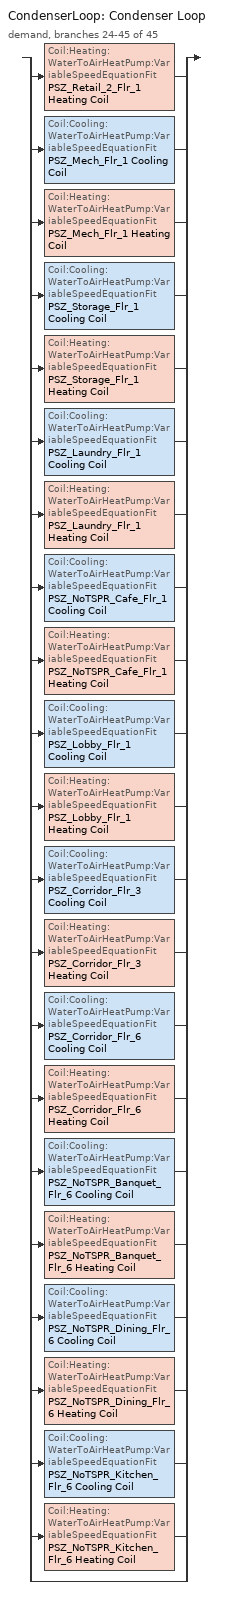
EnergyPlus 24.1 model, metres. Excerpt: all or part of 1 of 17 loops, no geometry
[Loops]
CondenserLoop 'Condenser Loop'
 demand, branches 24-45 of 45: split
  | Coil:Heating:WaterToAirHeatPump:VariableSpeedEquationFit 'PSZ_Retail_2_Flr_1 Heating Coil'
  | Coil:Cooling:WaterToAirHeatPump:VariableSpeedEquationFit 'PSZ_Mech_Flr_1 Cooling Coil'
  | Coil:Heating:WaterToAirHeatPump:VariableSpeedEquationFit 'PSZ_Mech_Flr_1 Heating Coil'
  | Coil:Cooling:WaterToAirHeatPump:VariableSpeedEquationFit 'PSZ_Storage_Flr_1 Cooling Coil'
  | Coil:Heating:WaterToAirHeatPump:VariableSpeedEquationFit 'PSZ_Storage_Flr_1 Heating Coil'
  | Coil:Cooling:WaterToAirHeatPump:VariableSpeedEquationFit 'PSZ_Laundry_Flr_1 Cooling Coil'
  | Coil:Heating:WaterToAirHeatPump:VariableSpeedEquationFit 'PSZ_Laundry_Flr_1 Heating Coil'
  | Coil:Cooling:WaterToAirHeatPump:VariableSpeedEquationFit 'PSZ_NoTSPR_Cafe_Flr_1 Cooling Coil'
  | Coil:Heating:WaterToAirHeatPump:VariableSpeedEquationFit 'PSZ_NoTSPR_Cafe_Flr_1 Heating Coil'
  | Coil:Cooling:WaterToAirHeatPump:VariableSpeedEquationFit 'PSZ_Lobby_Flr_1 Cooling Coil'
  | Coil:Heating:WaterToAirHeatPump:VariableSpeedEquationFit 'PSZ_Lobby_Flr_1 Heating Coil'
  | Coil:Cooling:WaterToAirHeatPump:VariableSpeedEquationFit 'PSZ_Corridor_Flr_3 Cooling Coil'
  | Coil:Heating:WaterToAirHeatPump:VariableSpeedEquationFit 'PSZ_Corridor_Flr_3 Heating Coil'
  | Coil:Cooling:WaterToAirHeatPump:VariableSpeedEquationFit 'PSZ_Corridor_Flr_6 Cooling Coil'
  | Coil:Heating:WaterToAirHeatPump:VariableSpeedEquationFit 'PSZ_Corridor_Flr_6 Heating Coil'
  | Coil:Cooling:WaterToAirHeatPump:VariableSpeedEquationFit 'PSZ_NoTSPR_Banquet_Flr_6 Cooling Coil'
  | Coil:Heating:WaterToAirHeatPump:VariableSpeedEquationFit 'PSZ_NoTSPR_Banquet_Flr_6 Heating Coil'
  | Coil:Cooling:WaterToAirHeatPump:VariableSpeedEquationFit 'PSZ_NoTSPR_Dining_Flr_6 Cooling Coil'
  | Coil:Heating:WaterToAirHeatPump:VariableSpeedEquationFit 'PSZ_NoTSPR_Dining_Flr_6 Heating Coil'
  | Coil:Cooling:WaterToAirHeatPump:VariableSpeedEquationFit 'PSZ_NoTSPR_Kitchen_Flr_6 Cooling Coil'
  | Coil:Heating:WaterToAirHeatPump:VariableSpeedEquationFit 'PSZ_NoTSPR_Kitchen_Flr_6 Heating Coil'
  | bypass
[Coil:Cooling:WaterToAirHeatPump:VariableSpeedEquationFit]
PSZ_Corridor_Flr_3 Cooling Coil: PSZ_Corridor_Flr_3 CCoil Water Inlet, PSZ_Corridor_Flr_3 CCoil Water Outlet, PSZ_Corridor_Flr_3 Mixed Air Outlet, PSZ_Corridor_Flr_3 Cooling Coil Outlet, 2, 2, 38169.3, 1.57463, 0.00174655, , , 2.5, 60, 60, 0, VarSpdWshp_PLF_fPLR, 19084.7, 0.75, 4.29, 1.03926, 0.000873276, VarSpdWshpCCAP_fT, VarSpdWshp_QuadFlat, VarSpdWshp_QuadFlat, VarSpdWshpCEIR_fT, VarSpdWshp_QuadFlat, VarSpdWshp_QuadFlat, 0, VarSpdWshp_WasteHt_fT, 38169.3, 0.75, 4.29, 1.57463, 0.00174655, VarSpdWshpCCAP_fT, VarSpdWshp_QuadFlat, VarSpdWshp_QuadFlat, VarSpdWshpCEIR_fT, VarSpdWshp_QuadFlat, VarSpdWshp_QuadFlat, 0, VarSpdWshp_WasteHt_fT
PSZ_Corridor_Flr_6 Cooling Coil: PSZ_Corridor_Flr_6 CCoil Water Inlet, PSZ_Corridor_Flr_6 CCoil Water Outlet, PSZ_Corridor_Flr_6 Mixed Air Outlet, PSZ_Corridor_Flr_6 Cooling Coil Outlet, 2, 2, 17331.8, 0.851438, 0.000793067, , , 2.5, 60, 60, 0, VarSpdWshp_PLF_fPLR, 8665.89, 0.75, 4.29, 0.561949, 0.000396534, VarSpdWshpCCAP_fT, VarSpdWshp_QuadFlat, VarSpdWshp_QuadFlat, VarSpdWshpCEIR_fT, VarSpdWshp_QuadFlat, VarSpdWshp_QuadFlat, 0, VarSpdWshp_WasteHt_fT, 17331.8, 0.75, 4.29, 0.851438, 0.000793067, VarSpdWshpCCAP_fT, VarSpdWshp_QuadFlat, VarSpdWshp_QuadFlat, VarSpdWshpCEIR_fT, VarSpdWshp_QuadFlat, VarSpdWshp_QuadFlat, 0, VarSpdWshp_WasteHt_fT
PSZ_Laundry_Flr_1 Cooling Coil: PSZ_Laundry_Flr_1 CCoil Water Inlet, PSZ_Laundry_Flr_1 CCoil Water Outlet, PSZ_Laundry_Flr_1 Mixed Air Outlet, PSZ_Laundry_Flr_1 Cooling Coil Outlet, 2, 2, 61060.6, 3.83621, 0.00279401, , , 2.5, 60, 60, 0, VarSpdWshp_PLF_fPLR, 30530.3, 0.75, 4.29, 2.5319, 0.001397, VarSpdWshpCCAP_fT, VarSpdWshp_QuadFlat, VarSpdWshp_QuadFlat, VarSpdWshpCEIR_fT, VarSpdWshp_QuadFlat, VarSpdWshp_QuadFlat, 0, VarSpdWshp_WasteHt_fT, 61060.6, 0.75, 4.29, 3.83621, 0.00279401, VarSpdWshpCCAP_fT, VarSpdWshp_QuadFlat, VarSpdWshp_QuadFlat, VarSpdWshpCEIR_fT, VarSpdWshp_QuadFlat, VarSpdWshp_QuadFlat, 0, VarSpdWshp_WasteHt_fT
PSZ_Lobby_Flr_1 Cooling Coil: PSZ_Lobby_Flr_1 CCoil Water Inlet, PSZ_Lobby_Flr_1 CCoil Water Outlet, PSZ_Lobby_Flr_1 Mixed Air Outlet, PSZ_Lobby_Flr_1 Cooling Coil Outlet, 2, 2, 139357, 5.427, 0.0063767, , , 2.5, 60, 60, 0, VarSpdWshp_PLF_fPLR, 69678.6, 0.75, 4.29, 3.58182, 0.00318835, VarSpdWshpCCAP_fT, VarSpdWshp_QuadFlat, VarSpdWshp_QuadFlat, VarSpdWshpCEIR_fT, VarSpdWshp_QuadFlat, VarSpdWshp_QuadFlat, 0, VarSpdWshp_WasteHt_fT, 139357, 0.75, 4.29, 5.427, 0.0063767, VarSpdWshpCCAP_fT, VarSpdWshp_QuadFlat, VarSpdWshp_QuadFlat, VarSpdWshpCEIR_fT, VarSpdWshp_QuadFlat, VarSpdWshp_QuadFlat, 0, VarSpdWshp_WasteHt_fT
PSZ_Mech_Flr_1 Cooling Coil: PSZ_Mech_Flr_1 CCoil Water Inlet, PSZ_Mech_Flr_1 CCoil Water Outlet, PSZ_Mech_Flr_1 Mixed Air Outlet, PSZ_Mech_Flr_1 Cooling Coil Outlet, 2, 2, 3997, 0.235823, 0.000182894, , , 2.5, 60, 60, 0, VarSpdWshp_PLF_fPLR, 1998.5, 0.75, 4.29, 0.155643, 9.14472e-05, VarSpdWshpCCAP_fT, VarSpdWshp_QuadFlat, VarSpdWshp_QuadFlat, VarSpdWshpCEIR_fT, VarSpdWshp_QuadFlat, VarSpdWshp_QuadFlat, 0, VarSpdWshp_WasteHt_fT, 3997, 0.75, 4.29, 0.235823, 0.000182894, VarSpdWshpCCAP_fT, VarSpdWshp_QuadFlat, VarSpdWshp_QuadFlat, VarSpdWshpCEIR_fT, VarSpdWshp_QuadFlat, VarSpdWshp_QuadFlat, 0, VarSpdWshp_WasteHt_fT
PSZ_NoTSPR_Banquet_Flr_6 Cooling Coil: PSZ_NoTSPR_Banquet_Flr_6 CCoil Water Inlet, PSZ_NoTSPR_Banquet_Flr_6 CCoil Water Outlet, PSZ_NoTSPR_Banquet_Flr_6 Mixed Air Outlet, PSZ_NoTSPR_Banquet_Flr_6 Cooling Coil Outlet, 2, 2, 62655.5, 2.15599, 0.00286699, , , 2.5, 60, 60, 0, VarSpdWshp_PLF_fPLR, 31327.7, 0.75, 4.29, 1.42295, 0.0014335, VarSpdWshpCCAP_fT, VarSpdWshp_QuadFlat, VarSpdWshp_QuadFlat, VarSpdWshpCEIR_fT, VarSpdWshp_QuadFlat, VarSpdWshp_QuadFlat, 0, VarSpdWshp_WasteHt_fT, 62655.5, 0.75, 4.29, 2.15599, 0.00286699, VarSpdWshpCCAP_fT, VarSpdWshp_QuadFlat, VarSpdWshp_QuadFlat, VarSpdWshpCEIR_fT, VarSpdWshp_QuadFlat, VarSpdWshp_QuadFlat, 0, VarSpdWshp_WasteHt_fT
PSZ_NoTSPR_Cafe_Flr_1 Cooling Coil: PSZ_NoTSPR_Cafe_Flr_1 CCoil Water Inlet, PSZ_NoTSPR_Cafe_Flr_1 CCoil Water Outlet, PSZ_NoTSPR_Cafe_Flr_1 Mixed Air Outlet, PSZ_NoTSPR_Cafe_Flr_1 Cooling Coil Outlet, 2, 2, 46588.6, 1.78126, 0.0021318, , , 2.5, 60, 60, 0, VarSpdWshp_PLF_fPLR, 23294.3, 0.75, 4.29, 1.17563, 0.0010659, VarSpdWshpCCAP_fT, VarSpdWshp_QuadFlat, VarSpdWshp_QuadFlat, VarSpdWshpCEIR_fT, VarSpdWshp_QuadFlat, VarSpdWshp_QuadFlat, 0, VarSpdWshp_WasteHt_fT, 46588.6, 0.75, 4.29, 1.78126, 0.0021318, VarSpdWshpCCAP_fT, VarSpdWshp_QuadFlat, VarSpdWshp_QuadFlat, VarSpdWshpCEIR_fT, VarSpdWshp_QuadFlat, VarSpdWshp_QuadFlat, 0, VarSpdWshp_WasteHt_fT
PSZ_NoTSPR_Dining_Flr_6 Cooling Coil: PSZ_NoTSPR_Dining_Flr_6 CCoil Water Inlet, PSZ_NoTSPR_Dining_Flr_6 CCoil Water Outlet, PSZ_NoTSPR_Dining_Flr_6 Mixed Air Outlet, PSZ_NoTSPR_Dining_Flr_6 Cooling Coil Outlet, 2, 2, 64766.1, 2.26232, 0.00296357, , , 2.5, 60, 60, 0, VarSpdWshp_PLF_fPLR, 32383.1, 0.75, 4.29, 1.49313, 0.00148178, VarSpdWshpCCAP_fT, VarSpdWshp_QuadFlat, VarSpdWshp_QuadFlat, VarSpdWshpCEIR_fT, VarSpdWshp_QuadFlat, VarSpdWshp_QuadFlat, 0, VarSpdWshp_WasteHt_fT, 64766.1, 0.75, 4.29, 2.26232, 0.00296357, VarSpdWshpCCAP_fT, VarSpdWshp_QuadFlat, VarSpdWshp_QuadFlat, VarSpdWshpCEIR_fT, VarSpdWshp_QuadFlat, VarSpdWshp_QuadFlat, 0, VarSpdWshp_WasteHt_fT
PSZ_NoTSPR_Kitchen_Flr_6 Cooling Coil: PSZ_NoTSPR_Kitchen_Flr_6 CCoil Water Inlet, PSZ_NoTSPR_Kitchen_Flr_6 CCoil Water Outlet, PSZ_NoTSPR_Kitchen_Flr_6 Mixed Air Outlet, PSZ_NoTSPR_Kitchen_Flr_6 Cooling Coil Outlet, 2, 2, 51390.3, 2.24464, 0.00235152, , , 2.5, 60, 60, 0, VarSpdWshp_PLF_fPLR, 25695.2, 0.75, 4.29, 1.48146, 0.00117576, VarSpdWshpCCAP_fT, VarSpdWshp_QuadFlat, VarSpdWshp_QuadFlat, VarSpdWshpCEIR_fT, VarSpdWshp_QuadFlat, VarSpdWshp_QuadFlat, 0, VarSpdWshp_WasteHt_fT, 51390.3, 0.75, 4.29, 2.24464, 0.00235152, VarSpdWshpCCAP_fT, VarSpdWshp_QuadFlat, VarSpdWshp_QuadFlat, VarSpdWshpCEIR_fT, VarSpdWshp_QuadFlat, VarSpdWshp_QuadFlat, 0, VarSpdWshp_WasteHt_fT
PSZ_Storage_Flr_1 Cooling Coil: PSZ_Storage_Flr_1 CCoil Water Inlet, PSZ_Storage_Flr_1 CCoil Water Outlet, PSZ_Storage_Flr_1 Mixed Air Outlet, PSZ_Storage_Flr_1 Cooling Coil Outlet, 2, 2, 3030.9, 0.112495, 0.000138688, , , 2.5, 60, 60, 0, VarSpdWshp_PLF_fPLR, 1515.45, 0.75, 4.29, 0.0742464, 6.9344e-05, VarSpdWshpCCAP_fT, VarSpdWshp_QuadFlat, VarSpdWshp_QuadFlat, VarSpdWshpCEIR_fT, VarSpdWshp_QuadFlat, VarSpdWshp_QuadFlat, 0, VarSpdWshp_WasteHt_fT, 3030.9, 0.75, 4.29, 0.112495, 0.000138688, VarSpdWshpCCAP_fT, VarSpdWshp_QuadFlat, VarSpdWshp_QuadFlat, VarSpdWshpCEIR_fT, VarSpdWshp_QuadFlat, VarSpdWshp_QuadFlat, 0, VarSpdWshp_WasteHt_fT
[Coil:Heating:WaterToAirHeatPump:VariableSpeedEquationFit]
PSZ_Corridor_Flr_3 Heating Coil: PSZ_Corridor_Flr_3 HCoil Water Inlet, PSZ_Corridor_Flr_3 HCoil Water Outlet, PSZ_Corridor_Flr_3 Cooling Coil Outlet, PSZ_Corridor_Flr_3 Heating Coil Outlet, 2, 2, 38169.3, 1.57463, 0.00174655, VarSpdWshp_PLF_fPLR, 19084.7, 5.09, 1.03926, 0.000873276, VarSpdWshpHCAP_fT, VarSpdWshp_QuadFlat, VarSpdWshp_QuadFlat, VarSpdWshpHEIR_fT, VarSpdWshp_QuadFlat, VarSpdWshp_QuadFlat, 0, VarSpdWshp_WasteHt_fT, 38169.3, 5.09, 38169.3, 7.20521e-08, VarSpdWshpHCAP_fT, VarSpdWshp_QuadFlat, VarSpdWshp_QuadFlat, VarSpdWshpHEIR_fT, VarSpdWshp_QuadFlat, VarSpdWshp_QuadFlat, 0, VarSpdWshp_WasteHt_fT
PSZ_Corridor_Flr_6 Heating Coil: PSZ_Corridor_Flr_6 HCoil Water Inlet, PSZ_Corridor_Flr_6 HCoil Water Outlet, PSZ_Corridor_Flr_6 Cooling Coil Outlet, PSZ_Corridor_Flr_6 Heating Coil Outlet, 2, 2, 17331.8, 0.851438, 0.000793067, VarSpdWshp_PLF_fPLR, 8665.89, 5.09, 0.561949, 0.000396534, VarSpdWshpHCAP_fT, VarSpdWshp_QuadFlat, VarSpdWshp_QuadFlat, VarSpdWshpHEIR_fT, VarSpdWshp_QuadFlat, VarSpdWshp_QuadFlat, 0, VarSpdWshp_WasteHt_fT, 17331.8, 5.09, 17331.8, 3.89601e-08, VarSpdWshpHCAP_fT, VarSpdWshp_QuadFlat, VarSpdWshp_QuadFlat, VarSpdWshpHEIR_fT, VarSpdWshp_QuadFlat, VarSpdWshp_QuadFlat, 0, VarSpdWshp_WasteHt_fT
PSZ_Laundry_Flr_1 Heating Coil: PSZ_Laundry_Flr_1 HCoil Water Inlet, PSZ_Laundry_Flr_1 HCoil Water Outlet, PSZ_Laundry_Flr_1 Cooling Coil Outlet, PSZ_Laundry_Flr_1 Heating Coil Outlet, 2, 2, 61060.6, 3.83621, 0.00279401, VarSpdWshp_PLF_fPLR, 30530.3, 5.09, 2.5319, 0.001397, VarSpdWshpHCAP_fT, VarSpdWshp_QuadFlat, VarSpdWshp_QuadFlat, VarSpdWshpHEIR_fT, VarSpdWshp_QuadFlat, VarSpdWshp_QuadFlat, 0, VarSpdWshp_WasteHt_fT, 61060.6, 5.09, 61060.6, 1.75538e-07, VarSpdWshpHCAP_fT, VarSpdWshp_QuadFlat, VarSpdWshp_QuadFlat, VarSpdWshpHEIR_fT, VarSpdWshp_QuadFlat, VarSpdWshp_QuadFlat, 0, VarSpdWshp_WasteHt_fT
PSZ_Lobby_Flr_1 Heating Coil: PSZ_Lobby_Flr_1 HCoil Water Inlet, PSZ_Lobby_Flr_1 HCoil Water Outlet, PSZ_Lobby_Flr_1 Cooling Coil Outlet, PSZ_Lobby_Flr_1 Heating Coil Outlet, 2, 2, 139357, 5.427, 0.0063767, VarSpdWshp_PLF_fPLR, 69678.6, 5.09, 3.58182, 0.00318835, VarSpdWshpHCAP_fT, VarSpdWshp_QuadFlat, VarSpdWshp_QuadFlat, VarSpdWshpHEIR_fT, VarSpdWshp_QuadFlat, VarSpdWshp_QuadFlat, 0, VarSpdWshp_WasteHt_fT, 139357, 5.09, 139357, 2.48329e-07, VarSpdWshpHCAP_fT, VarSpdWshp_QuadFlat, VarSpdWshp_QuadFlat, VarSpdWshpHEIR_fT, VarSpdWshp_QuadFlat, VarSpdWshp_QuadFlat, 0, VarSpdWshp_WasteHt_fT
PSZ_Mech_Flr_1 Heating Coil: PSZ_Mech_Flr_1 HCoil Water Inlet, PSZ_Mech_Flr_1 HCoil Water Outlet, PSZ_Mech_Flr_1 Cooling Coil Outlet, PSZ_Mech_Flr_1 Heating Coil Outlet, 2, 2, 3997, 0.235823, 0.000182894, VarSpdWshp_PLF_fPLR, 1998.5, 5.09, 0.155643, 9.14472e-05, VarSpdWshpHCAP_fT, VarSpdWshp_QuadFlat, VarSpdWshp_QuadFlat, VarSpdWshpHEIR_fT, VarSpdWshp_QuadFlat, VarSpdWshp_QuadFlat, 0, VarSpdWshp_WasteHt_fT, 3997, 5.09, 3997, 1.07908e-08, VarSpdWshpHCAP_fT, VarSpdWshp_QuadFlat, VarSpdWshp_QuadFlat, VarSpdWshpHEIR_fT, VarSpdWshp_QuadFlat, VarSpdWshp_QuadFlat, 0, VarSpdWshp_WasteHt_fT
PSZ_NoTSPR_Banquet_Flr_6 Heating Coil: PSZ_NoTSPR_Banquet_Flr_6 HCoil Water Inlet, PSZ_NoTSPR_Banquet_Flr_6 HCoil Water Outlet, PSZ_NoTSPR_Banquet_Flr_6 Cooling Coil Outlet, PSZ_NoTSPR_Banquet_Flr_6 Heating Coil Outlet, 2, 2, 62655.5, 2.15599, 0.00286699, VarSpdWshp_PLF_fPLR, 31327.7, 5.09, 1.42295, 0.0014335, VarSpdWshpHCAP_fT, VarSpdWshp_QuadFlat, VarSpdWshp_QuadFlat, VarSpdWshpHEIR_fT, VarSpdWshp_QuadFlat, VarSpdWshp_QuadFlat, 0, VarSpdWshp_WasteHt_fT, 62655.5, 5.09, 62655.5, 9.86537e-08, VarSpdWshpHCAP_fT, VarSpdWshp_QuadFlat, VarSpdWshp_QuadFlat, VarSpdWshpHEIR_fT, VarSpdWshp_QuadFlat, VarSpdWshp_QuadFlat, 0, VarSpdWshp_WasteHt_fT
PSZ_NoTSPR_Cafe_Flr_1 Heating Coil: PSZ_NoTSPR_Cafe_Flr_1 HCoil Water Inlet, PSZ_NoTSPR_Cafe_Flr_1 HCoil Water Outlet, PSZ_NoTSPR_Cafe_Flr_1 Cooling Coil Outlet, PSZ_NoTSPR_Cafe_Flr_1 Heating Coil Outlet, 2, 2, 46588.7, 1.78126, 0.00213181, VarSpdWshp_PLF_fPLR, 23294.3, 5.09, 1.17563, 0.0010659, VarSpdWshpHCAP_fT, VarSpdWshp_QuadFlat, VarSpdWshp_QuadFlat, VarSpdWshpHEIR_fT, VarSpdWshp_QuadFlat, VarSpdWshp_QuadFlat, 0, VarSpdWshp_WasteHt_fT, 46588.7, 5.09, 46588.7, 8.15071e-08, VarSpdWshpHCAP_fT, VarSpdWshp_QuadFlat, VarSpdWshp_QuadFlat, VarSpdWshpHEIR_fT, VarSpdWshp_QuadFlat, VarSpdWshp_QuadFlat, 0, VarSpdWshp_WasteHt_fT
PSZ_NoTSPR_Dining_Flr_6 Heating Coil: PSZ_NoTSPR_Dining_Flr_6 HCoil Water Inlet, PSZ_NoTSPR_Dining_Flr_6 HCoil Water Outlet, PSZ_NoTSPR_Dining_Flr_6 Cooling Coil Outlet, PSZ_NoTSPR_Dining_Flr_6 Heating Coil Outlet, 2, 2, 64766.1, 2.26232, 0.00296357, VarSpdWshp_PLF_fPLR, 32383.1, 5.09, 1.49313, 0.00148178, VarSpdWshpHCAP_fT, VarSpdWshp_QuadFlat, VarSpdWshp_QuadFlat, VarSpdWshpHEIR_fT, VarSpdWshp_QuadFlat, VarSpdWshp_QuadFlat, 0, VarSpdWshp_WasteHt_fT, 64766.1, 5.09, 64766.1, 1.03519e-07, VarSpdWshpHCAP_fT, VarSpdWshp_QuadFlat, VarSpdWshp_QuadFlat, VarSpdWshpHEIR_fT, VarSpdWshp_QuadFlat, VarSpdWshp_QuadFlat, 0, VarSpdWshp_WasteHt_fT
PSZ_NoTSPR_Kitchen_Flr_6 Heating Coil: PSZ_NoTSPR_Kitchen_Flr_6 HCoil Water Inlet, PSZ_NoTSPR_Kitchen_Flr_6 HCoil Water Outlet, PSZ_NoTSPR_Kitchen_Flr_6 Cooling Coil Outlet, PSZ_NoTSPR_Kitchen_Flr_6 Heating Coil Outlet, 2, 2, 51390.3, 2.24464, 0.00235152, VarSpdWshp_PLF_fPLR, 25695.2, 5.09, 1.48146, 0.00117576, VarSpdWshpHCAP_fT, VarSpdWshp_QuadFlat, VarSpdWshp_QuadFlat, VarSpdWshpHEIR_fT, VarSpdWshp_QuadFlat, VarSpdWshp_QuadFlat, 0, VarSpdWshp_WasteHt_fT, 51390.3, 5.09, 51390.3, 1.0271e-07, VarSpdWshpHCAP_fT, VarSpdWshp_QuadFlat, VarSpdWshp_QuadFlat, VarSpdWshpHEIR_fT, VarSpdWshp_QuadFlat, VarSpdWshp_QuadFlat, 0, VarSpdWshp_WasteHt_fT
PSZ_Retail_2_Flr_1 Heating Coil: PSZ_Retail_2_Flr_1 HCoil Water Inlet, PSZ_Retail_2_Flr_1 HCoil Water Outlet, PSZ_Retail_2_Flr_1 Cooling Coil Outlet, PSZ_Retail_2_Flr_1 Heating Coil Outlet, 2, 2, 6076.54, 0.239701, 0.00027805, VarSpdWshp_PLF_fPLR, 3038.27, 5.09, 0.158203, 0.000139025, VarSpdWshpHCAP_fT, VarSpdWshp_QuadFlat, VarSpdWshp_QuadFlat, VarSpdWshpHEIR_fT, VarSpdWshp_QuadFlat, VarSpdWshp_QuadFlat, 0, VarSpdWshp_WasteHt_fT, 6076.54, 5.09, 6076.54, 1.09683e-08, VarSpdWshpHCAP_fT, VarSpdWshp_QuadFlat, VarSpdWshp_QuadFlat, VarSpdWshpHEIR_fT, VarSpdWshp_QuadFlat, VarSpdWshp_QuadFlat, 0, VarSpdWshp_WasteHt_fT
PSZ_Storage_Flr_1 Heating Coil: PSZ_Storage_Flr_1 HCoil Water Inlet, PSZ_Storage_Flr_1 HCoil Water Outlet, PSZ_Storage_Flr_1 Cooling Coil Outlet, PSZ_Storage_Flr_1 Heating Coil Outlet, 2, 2, 3030.9, 0.112495, 0.000138688, VarSpdWshp_PLF_fPLR, 1515.45, 5.09, 0.0742464, 6.9344e-05, VarSpdWshpHCAP_fT, VarSpdWshp_QuadFlat, VarSpdWshp_QuadFlat, VarSpdWshpHEIR_fT, VarSpdWshp_QuadFlat, VarSpdWshp_QuadFlat, 0, VarSpdWshp_WasteHt_fT, 3030.9, 5.09, 3030.9, 5.14753e-09, VarSpdWshpHCAP_fT, VarSpdWshp_QuadFlat, VarSpdWshp_QuadFlat, VarSpdWshpHEIR_fT, VarSpdWshp_QuadFlat, VarSpdWshp_QuadFlat, 0, VarSpdWshp_WasteHt_fT
[Curve:Biquadratic]
VarSpdWshpCCAP_fT: 1.43085, -0.0453653, 0.00199378, -0.00805944, 3.93414e-05, -0.000181187, 10, 25.6, 7.2, 48.9, 0.5, 1.6, Temperature, Temperature, Dimensionless
VarSpdWshpCEIR_fT: 0.138848, 0.0457985, -0.00138661, 0.0141485, 0.000386055, -0.000438194, 10, 25.6, 7.2, 48.9, 0.5, 1.6, Temperature, Temperature, Dimensionless
VarSpdWshpHCAP_fT: 0.617474, -0.00245669, -1.8655e-05, 0.0254921, -0.000100773, -0.000109447, 7, 27, 10, 30, 0.5, 1.6, Temperature, Temperature, Dimensionless
VarSpdWshpHEIR_fT: 0.993257, 0.0201512, 7.72375e-05, -0.0317207, 0.000740649, -0.000303875, 7, 27, 10, 30, 0.5, 1.6, Temperature, Temperature, Dimensionless
VarSpdWshp_WasteHt_fT: 1, 0, 0, 0, 0, 0, 10, 26, 7, 50, 0.9, 1.1, Temperature, Temperature, Dimensionless
[Curve:Quadratic]
VarSpdWshp_PLF_fPLR: 0.85, 0.15, 0, 0, 1
VarSpdWshp_QuadFlat: 1, 0, 0, 0, 1.5
